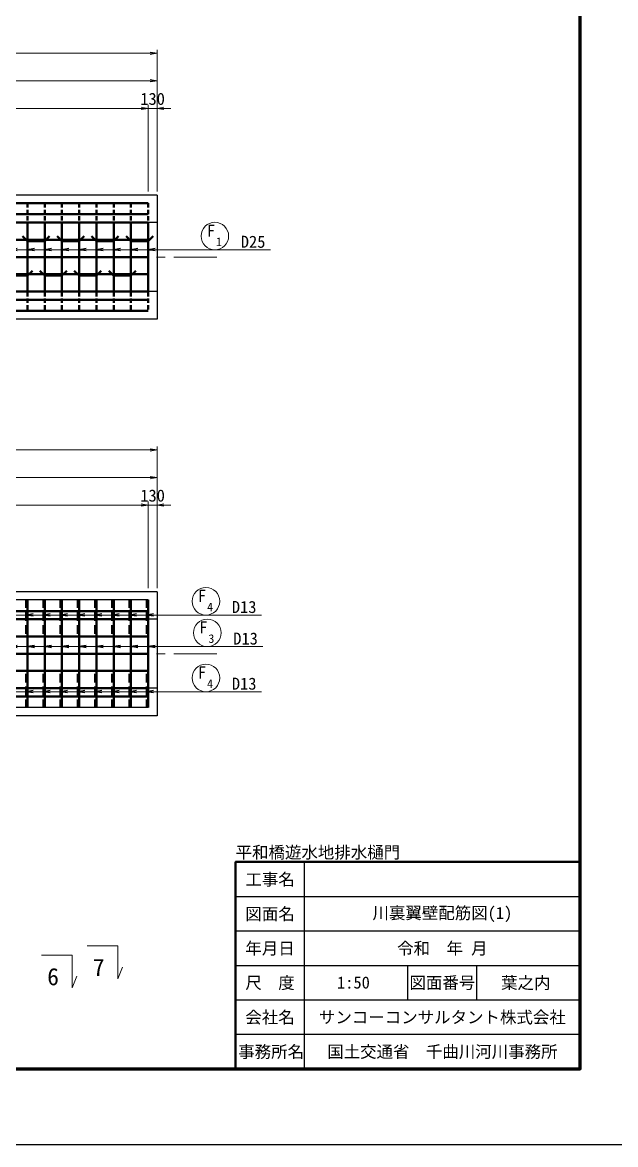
# Model space of a CAD drawing. Header units: millimetres. Extents: x 0 to 126150, y 0 to 29700.
# Drawn here: x 32933 to 41538, y 0 to 16281 of the extents above; entities that cross this region are included whole.
import ezdxf
from ezdxf.enums import TextEntityAlignment as Align

# ---------------------------------------------------------------- set-up
doc = ezdxf.new("R2010")
doc.units = ezdxf.units.MM
doc.header["$LTSCALE"] = 500
doc.linetypes.add('CENTER', pattern=[2, 1.25, -0.25, 0.25, -0.25])
doc.linetypes.add('DASHED2', pattern=[0.375, 0.25, -0.125])
doc.layers.get('Defpoints').update_dxf_attribs({"color": 8})
for name, color, linetype, lineweight in [('D-BMK', 2, 'CENTER', 13), ('D-STR', 3, 'Continuous', 25), ('D-STR-DIM', 7, 'Continuous', 13), ('D-STR-HTXT', 4, 'Continuous', 13), ('D-STR-STR1', 1, 'Continuous', 50), ('D-STR-STR3', 2, 'Continuous', 50), ('D-STR-STR4', 2, 'Continuous', 50), ('D-STR-TXT', 7, 'Continuous', 13), ('D-TTL', 2, 'Continuous', 140), ('D-TTL-FRAM', 2, 'Continuous', 50), ('D-TTL-LINE', 7, 'Continuous', 25), ('D-TTL-TXT', 7, 'Continuous', 25)]:
    doc.layers.add(name, color=color, linetype=linetype, lineweight=lineweight)
doc.styles.add('MS ゴシック', font='')
doc.styles.add('YOKO_GOTHIC', font='')
doc.styles.get('MS ゴシック').set_extended_font_data('MS Gothic')
doc.styles.get('YOKO_GOTHIC').set_extended_font_data('MS Gothic')
doc.dimstyles.new('S50', dxfattribs={"dimscale": 50, "dimtxt": 3.5, "dimasz": 2, "dimexe": 1, "dimexo": 1, "dimgap": 1, "dimtad": 1, "dimdec": 0, "dimzin": 1, "dimdsep": 46, "dimtxsty": 'YOKO_GOTHIC', "dimblk": 'OPEN', "dimcen": 0, "dimclrd": 256, "dimclre": 256, "dimclrt": 256, "dimaunit": 1, "dimadec": 3, "dimazin": 0, "dimtfac": 1, "dimtdec": 0, "dimtix": 1, "dimtmove": 2, "dimatfit": 3, "dimldrblk": 'OPEN', "dimfxl": 1, "dimlwd": -1, "dimlwe": -1, "dimarcsym": 2})

# ---------------------------------------------------------------- blocks, each defined once
blk = doc.blocks.new('_Open')
at = {"color": 0, "linetype": 'ByBlock', "lineweight": -2}
for p, q in [((-1, 0.17), (0, 0)), ((-1, -0.17), (0, 0)), ((0, 0), (-1, 0))]:
    blk.add_line(p, q, dxfattribs=at)
blk = doc.blocks.new('*D77')
at = {"layer": 'D-STR-DIM', "ltscale": 1500, "transparency": 16777216}
for p, q in [((26732, 13827), (26732, 15484)), ((34886, 13827), (34886, 15484)), ((26832, 15434), (34786, 15434))]:
    blk.add_line(p, q, dxfattribs=at)
at = {"layer": 'Defpoints', "color": 0, "ltscale": 1500, "transparency": 16777216}
for p in [(34886, 15434), (26732, 13777), (34886, 13777)]:
    blk.add_point(p, dxfattribs=at)
at = {"layer": 'D-STR-DIM', "ltscale": 1500, "transparency": 16777216, "xscale": 100, "yscale": 100, "zscale": 100, "rotation": 180}
blk.add_blockref('_Open', (26732, 15434), dxfattribs=at)
at = {"layer": 'D-STR-DIM', "ltscale": 1500, "transparency": 16777216, "xscale": 100, "yscale": 100, "zscale": 100}
blk.add_blockref('_Open', (34886, 15434), dxfattribs=at)
at = {"layer": 'D-STR-DIM', "ltscale": 1500, "transparency": 16777216, "insert": (30809, 15571), "char_height": 175, "attachment_point": 5, "style": 'YOKO_GOTHIC'}
blk.add_mtext('8155', dxfattribs=at)
blk = doc.blocks.new('*D78')
at = {"layer": 'D-STR-DIM', "ltscale": 1500, "transparency": 16777216}
for p, q in [((22786, 13827), (22786, 15884)), ((34786, 15834), (22886, 15834)), ((34886, 13827), (34886, 15884))]:
    blk.add_line(p, q, dxfattribs=at)
at = {"layer": 'Defpoints', "color": 0, "ltscale": 1500, "transparency": 16777216}
for p in [(22786, 15834), (22786, 13777), (34886, 13777)]:
    blk.add_point(p, dxfattribs=at)
at = {"layer": 'D-STR-DIM', "ltscale": 1500, "transparency": 16777216, "xscale": 100, "yscale": 100, "zscale": 100, "rotation": 180}
blk.add_blockref('_Open', (22786, 15834), dxfattribs=at)
at = {"layer": 'D-STR-DIM', "ltscale": 1500, "transparency": 16777216, "xscale": 100, "yscale": 100, "zscale": 100}
blk.add_blockref('_Open', (34886, 15834), dxfattribs=at)
at = {"layer": 'D-STR-DIM', "ltscale": 1500, "transparency": 16777216, "insert": (28836, 15971), "char_height": 175, "attachment_point": 5, "style": 'YOKO_GOTHIC'}
blk.add_mtext('12100', dxfattribs=at)
blk = doc.blocks.new('*D79')
at = {"layer": 'D-STR-DIM', "ltscale": 1500, "transparency": 16777216}
for p, q in [((23256, 13827), (23256, 15084)), ((23356, 15034), (34656, 15034)), ((34756, 13827), (34756, 15084))]:
    blk.add_line(p, q, dxfattribs=at)
at = {"layer": 'Defpoints', "color": 0, "ltscale": 1500, "transparency": 16777216}
for p in [(34756, 15034), (23256, 13777), (34756, 13777)]:
    blk.add_point(p, dxfattribs=at)
at = {"layer": 'D-STR-DIM', "ltscale": 1500, "transparency": 16777216, "xscale": 100, "yscale": 100, "zscale": 100, "rotation": 180}
blk.add_blockref('_Open', (23256, 15034), dxfattribs=at)
at = {"layer": 'D-STR-DIM', "ltscale": 1500, "transparency": 16777216, "xscale": 100, "yscale": 100, "zscale": 100}
blk.add_blockref('_Open', (34756, 15034), dxfattribs=at)
at = {"layer": 'D-STR-DIM', "ltscale": 1500, "transparency": 16777216, "insert": (29006, 15181), "char_height": 175, "attachment_point": 5, "style": 'YOKO_GOTHIC'}
blk.add_mtext('46@250=11500', dxfattribs=at)
blk = doc.blocks.new('*D80')
at = {"layer": 'D-STR-DIM', "ltscale": 1500, "transparency": 16777216}
for p, q in [((34656, 15034), (34556, 15034)), ((34756, 13827), (34756, 15084)), ((34756, 15034), (34886, 15034)), ((34886, 13827), (34886, 15084)), ((34986, 15034), (35086, 15034))]:
    blk.add_line(p, q, dxfattribs=at)
at = {"layer": 'Defpoints', "color": 0, "ltscale": 1500, "transparency": 16777216}
for p in [(34886, 15034), (34756, 13777), (34886, 13777)]:
    blk.add_point(p, dxfattribs=at)
at = {"layer": 'D-STR-DIM', "ltscale": 1500, "transparency": 16777216, "xscale": 100, "yscale": 100, "zscale": 100}
blk.add_blockref('_Open', (34756, 15034), dxfattribs=at)
at = {"layer": 'D-STR-DIM', "ltscale": 1500, "transparency": 16777216, "xscale": 100, "yscale": 100, "zscale": 100, "rotation": 180}
blk.add_blockref('_Open', (34886, 15034), dxfattribs=at)
at = {"layer": 'D-STR-DIM', "ltscale": 1500, "transparency": 16777216, "insert": (34821, 15171), "char_height": 175, "attachment_point": 5, "style": 'YOKO_GOTHIC'}
blk.add_mtext('130', dxfattribs=at)
blk = doc.blocks.new('*D97')
at = {"layer": 'D-STR-DIM', "ltscale": 1500, "transparency": 16777216}
for p, q in [((26732, 8071), (26732, 9728)), ((26832, 9678), (34786, 9678)), ((34886, 8071), (34886, 9728))]:
    blk.add_line(p, q, dxfattribs=at)
at = {"layer": 'Defpoints', "color": 0, "ltscale": 1500, "transparency": 16777216}
for p in [(34886, 9678), (26732, 8021), (34886, 8021)]:
    blk.add_point(p, dxfattribs=at)
at = {"layer": 'D-STR-DIM', "ltscale": 1500, "transparency": 16777216, "xscale": 100, "yscale": 100, "zscale": 100, "rotation": 180}
blk.add_blockref('_Open', (26732, 9678), dxfattribs=at)
at = {"layer": 'D-STR-DIM', "ltscale": 1500, "transparency": 16777216, "xscale": 100, "yscale": 100, "zscale": 100}
blk.add_blockref('_Open', (34886, 9678), dxfattribs=at)
at = {"layer": 'D-STR-DIM', "ltscale": 1500, "transparency": 16777216, "insert": (30809, 9815), "char_height": 175, "attachment_point": 5, "style": 'YOKO_GOTHIC'}
blk.add_mtext('8155', dxfattribs=at)
blk = doc.blocks.new('*D98')
at = {"layer": 'D-STR-DIM', "ltscale": 1500, "transparency": 16777216}
for p, q in [((22786, 8071), (22786, 10128)), ((34886, 8071), (34886, 10128)), ((34786, 10078), (22886, 10078))]:
    blk.add_line(p, q, dxfattribs=at)
at = {"layer": 'Defpoints', "color": 0, "ltscale": 1500, "transparency": 16777216}
for p in [(22786, 10078), (22786, 8021), (34886, 8021)]:
    blk.add_point(p, dxfattribs=at)
at = {"layer": 'D-STR-DIM', "ltscale": 1500, "transparency": 16777216, "xscale": 100, "yscale": 100, "zscale": 100, "rotation": 180}
blk.add_blockref('_Open', (22786, 10078), dxfattribs=at)
at = {"layer": 'D-STR-DIM', "ltscale": 1500, "transparency": 16777216, "xscale": 100, "yscale": 100, "zscale": 100}
blk.add_blockref('_Open', (34886, 10078), dxfattribs=at)
at = {"layer": 'D-STR-DIM', "ltscale": 1500, "transparency": 16777216, "insert": (28836, 10215), "char_height": 175, "attachment_point": 5, "style": 'YOKO_GOTHIC'}
blk.add_mtext('12100', dxfattribs=at)
blk = doc.blocks.new('*D99')
at = {"layer": 'D-STR-DIM', "ltscale": 1500, "transparency": 16777216}
for p, q in [((23256, 8071), (23256, 9328)), ((34756, 8071), (34756, 9328)), ((23356, 9278), (34656, 9278))]:
    blk.add_line(p, q, dxfattribs=at)
at = {"layer": 'Defpoints', "color": 0, "ltscale": 1500, "transparency": 16777216}
for p in [(34756, 9278), (23256, 8021), (34756, 8021)]:
    blk.add_point(p, dxfattribs=at)
at = {"layer": 'D-STR-DIM', "ltscale": 1500, "transparency": 16777216, "xscale": 100, "yscale": 100, "zscale": 100, "rotation": 180}
blk.add_blockref('_Open', (23256, 9278), dxfattribs=at)
at = {"layer": 'D-STR-DIM', "ltscale": 1500, "transparency": 16777216, "xscale": 100, "yscale": 100, "zscale": 100}
blk.add_blockref('_Open', (34756, 9278), dxfattribs=at)
at = {"layer": 'D-STR-DIM', "ltscale": 1500, "transparency": 16777216, "insert": (29006, 9425), "char_height": 175, "attachment_point": 5, "style": 'YOKO_GOTHIC'}
blk.add_mtext('46@250=11500', dxfattribs=at)
blk = doc.blocks.new('*D111')
at = {"layer": 'D-STR-DIM', "ltscale": 1500, "transparency": 16777216}
for p, q in [((34756, 8071), (34756, 9328)), ((34886, 8071), (34886, 9328)), ((34656, 9278), (34556, 9278)), ((34756, 9278), (34886, 9278)), ((34986, 9278), (35086, 9278))]:
    blk.add_line(p, q, dxfattribs=at)
at = {"layer": 'Defpoints', "color": 0, "ltscale": 1500, "transparency": 16777216}
for p in [(34886, 9278), (34756, 8021), (34886, 8021)]:
    blk.add_point(p, dxfattribs=at)
at = {"layer": 'D-STR-DIM', "ltscale": 1500, "transparency": 16777216, "xscale": 100, "yscale": 100, "zscale": 100}
blk.add_blockref('_Open', (34756, 9278), dxfattribs=at)
at = {"layer": 'D-STR-DIM', "ltscale": 1500, "transparency": 16777216, "xscale": 100, "yscale": 100, "zscale": 100, "rotation": 180}
blk.add_blockref('_Open', (34886, 9278), dxfattribs=at)
at = {"layer": 'D-STR-DIM', "ltscale": 1500, "transparency": 16777216, "insert": (34821, 9415), "char_height": 175, "attachment_point": 5, "style": 'YOKO_GOTHIC'}
blk.add_mtext('130', dxfattribs=at)

msp = doc.modelspace()

# ---------------------------------------------------------------- linework, layer by layer
at = {"layer": 'D-BMK', "linetype": 'CENTER'}
for p, q in [((35754.2, 12877.2), (22194.2, 12877.2)), ((35754.2, 7121.2), (22194.2, 7121.2))]:
    msp.add_line(p, q, dxfattribs=at)
at = {"layer": 'D-STR'}
for p, q in [((34886.4, 13777.2), (22786.4, 13777.2)), ((34886.4, 13777.2), (34886.4, 11977.2)), ((34886.4, 11977.2), (22786.4, 11977.2)), ((34886.4, 8021.2), (22786.4, 8021.2)), ((34886.4, 8021.2), (34886.4, 6221.2)), ((34886.4, 6221.2), (22786.4, 6221.2))]:
    msp.add_line(p, q, dxfattribs=at)
at = {"layer": 'D-STR', "linetype": 'DASHED2', "ltscale": 1.5}
for p, q in [((34886.4, 13377.2), (23186.4, 13377.2)), ((34886.4, 12377.2), (23186.4, 12377.2)), ((34886.4, 7621.2), (23186.4, 7621.2)), ((34886.4, 6621.2), (23186.4, 6621.2))]:
    msp.add_line(p, q, dxfattribs=at)
at = {"layer": 'D-STR-HTXT'}
for points in [[(33869.6, 2881.5), (34317.6, 2881.5), (34317.6, 2405), (34383.6, 2574.3)], [(33207.7, 2748.1), (33655.7, 2748.1), (33655.7, 2271.7), (33721.7, 2440.9)]]:
    msp.add_lwpolyline(points, dxfattribs=at)
for centre in [(35724.5, 13181.9), (35594.7, 7882.7), (35614.7, 7424.3), (35594.7, 6770.1)]:
    msp.add_circle(centre, 200, dxfattribs=at)
at = {"layer": 'D-STR-STR1'}
for p, q in [((34756.4, 13657.2), (22906.4, 13657.2)), ((34756.4, 13497.2), (22906.4, 13497.2)), ((34756.4, 13377.2), (22906.4, 13377.2)), ((33006.4, 13387.2), (33006.4, 12367.2)), ((33256.4, 13387.2), (33256.4, 12367.2)), ((33506.4, 13387.2), (33506.4, 12367.2)), ((33756.4, 13387.2), (33756.4, 12367.2)), ((34006.4, 13387.2), (34006.4, 12367.2)), ((34256.4, 13387.2), (34256.4, 12367.2)), ((34506.4, 13387.2), (34506.4, 12367.2)), ((34756.4, 13387.2), (34756.4, 12367.2)), ((34756.4, 13127.2), (22906.4, 13127.2)), ((34756.4, 12877.2), (22906.4, 12877.2)), ((34756.4, 12627.2), (22906.4, 12627.2)), ((34756.4, 12377.2), (22906.4, 12377.2)), ((34756.4, 12257.2), (22906.4, 12257.2)), ((34756.4, 12097.2), (22906.4, 12097.2)), ((33006.4, 7901.2), (33006.4, 6341.2)), ((33256.4, 7901.2), (33256.4, 6341.2)), ((33506.4, 7901.2), (33506.4, 6341.2)), ((33756.4, 7901.2), (33756.4, 6341.2)), ((34006.4, 7901.2), (34006.4, 6341.2)), ((34256.4, 7901.2), (34256.4, 6341.2)), ((34506.4, 7901.2), (34506.4, 6341.2)), ((34756.4, 7901.2), (34756.4, 6341.2)), ((34756.4, 7741.2), (22906.4, 7741.2)), ((34756.4, 7621.2), (22906.4, 7621.2)), ((34756.4, 7371.2), (22906.4, 7371.2)), ((34756.4, 7121.2), (22906.4, 7121.2)), ((34756.4, 6871.2), (22906.4, 6871.2)), ((34756.4, 6621.2), (22906.4, 6621.2)), ((34756.4, 6501.2), (22906.4, 6501.2))]:
    msp.add_line(p, q, dxfattribs=at)
at = {"layer": 'D-STR-STR1', "linetype": 'DASHED2', "ltscale": 0.5}
for p, q in [((33006.4, 13657.2), (33006.4, 13387.2)), ((33256.4, 13657.2), (33256.4, 13387.2)), ((33506.4, 13657.2), (33506.4, 13387.2)), ((33756.4, 13657.2), (33756.4, 13387.2)), ((34006.4, 13657.2), (34006.4, 13387.2)), ((34256.4, 13657.2), (34256.4, 13387.2)), ((34506.4, 13657.2), (34506.4, 13387.2)), ((34756.4, 13657.2), (34756.4, 13387.2)), ((33006.4, 12367.2), (33006.4, 12097.2)), ((33256.4, 12367.2), (33256.4, 12097.2)), ((33506.4, 12367.2), (33506.4, 12097.2)), ((33756.4, 12367.2), (33756.4, 12097.2)), ((34006.4, 12367.2), (34006.4, 12097.2)), ((34256.4, 12367.2), (34256.4, 12097.2)), ((34506.4, 12367.2), (34506.4, 12097.2)), ((34756.4, 12367.2), (34756.4, 12097.2))]:
    msp.add_line(p, q, dxfattribs=at)
at = {"layer": 'D-STR-STR3'}
for points in [[(33327, 13177.8), (33256.3, 13107.1), (33006.3, 13107.1), (32935.6, 13177.8)], [(33827, 13177.8), (33756.3, 13107.1), (33506.3, 13107.1), (33435.6, 13177.8)], [(34327, 13177.8), (34256.3, 13107.1), (34006.3, 13107.1), (33935.6, 13177.8)], [(34827, 13177.8), (34756.3, 13107.1), (34506.3, 13107.1), (34435.6, 13177.8)], [(33077, 12677.8), (33006.3, 12607.1), (32756.3, 12607.1), (32685.6, 12677.8)], [(33577, 12677.8), (33506.3, 12607.1), (33256.3, 12607.1), (33185.6, 12677.8)], [(34077, 12677.8), (34006.3, 12607.1), (33756.3, 12607.1), (33685.6, 12677.8)], [(34577, 12677.8), (34506.3, 12607.1), (34256.3, 12607.1), (34185.6, 12677.8)]]:
    msp.add_lwpolyline(points, dxfattribs=at)
at = {"layer": 'D-STR-STR4', "linetype": 'DASHED2'}
for p, q in [((32986.4, 7411.1), (32986.4, 7896.1)), ((33236.4, 7411.1), (33236.4, 7896.1)), ((33486.4, 7411.1), (33486.4, 7896.1)), ((33736.4, 7411.1), (33736.4, 7896.1)), ((33986.4, 7411.1), (33986.4, 7896.1)), ((34236.4, 7411.1), (34236.4, 7896.1)), ((34486.4, 7411.1), (34486.4, 7896.1)), ((34736.4, 7411.1), (34736.4, 7896.1)), ((32986.4, 6831.2), (32986.4, 6346.2)), ((33236.4, 6831.2), (33236.4, 6346.2)), ((33486.4, 6831.2), (33486.4, 6346.2)), ((33736.4, 6831.2), (33736.4, 6346.2)), ((33986.4, 6831.2), (33986.4, 6346.2)), ((34236.4, 6831.2), (34236.4, 6346.2)), ((34486.4, 6831.2), (34486.4, 6346.2)), ((34736.4, 6831.2), (34736.4, 6346.2))]:
    msp.add_line(p, q, dxfattribs=at)
at = {"layer": 'D-TTL'}
msp.add_lwpolyline([(1025, 28600), (1025, 1100), (41025, 1100), (41025, 28600)], close=True, dxfattribs=at)
at = {"layer": 'D-TTL-FRAM'}
msp.add_lwpolyline([(36025, 1100), (36025, 4100), (41025, 4100)], dxfattribs=at)
at = {"layer": 'D-TTL-LINE'}
for p, q in [((37025, 1100), (37025, 4100)), ((36025, 3600), (41025, 3600)), ((36025, 3100), (41025, 3100)), ((36025, 2600), (41025, 2600)), ((38525, 2100), (38525, 2600)), ((39525, 2100), (39525, 2600)), ((36025, 2100), (41025, 2100)), ((36025, 1600), (41025, 1600))]:
    msp.add_line(p, q, dxfattribs=at)
at = {"layer": 'Defpoints'}
for p, q in [((34756.4, 7901.2), (22906.4, 7901.2)), ((34756.4, 6341.2), (22906.4, 6341.2))]:
    msp.add_line(p, q, dxfattribs=at)
at = {"layer": 'Defpoints', "color": 1}
msp.add_lwpolyline([(0, 29700), (0, 0), (42050, 0), (42050, 29700)], close=True, dxfattribs=at)

# ---------------------------------------------------------------- texts
at = {"layer": 'D-STR-TXT', "style": 'YOKO_GOTHIC'}
for s, height, p in [('F', 175, (35668.2, 13173.6)), ('1', 125, (35783.9, 13035.8)), ('F', 175, (35538.4, 7874.4)), ('4', 125, (35654.1, 7736.6)), ('F', 175, (35558.4, 7416)), ('3', 125, (35674.1, 7278.2)), ('F', 175, (35538.4, 6761.8)), ('4', 125, (35654.1, 6624)), ('7', 250, (34039, 2444.8)), ('6', 250, (33377.1, 2311.5))]:
    msp.add_text(s, height=height, dxfattribs=at).set_placement(p, align=Align.CENTER)
for s, p in [('D25', (36101, 13011.9)), ('D13', (35971.2, 7712.7)), ('D13', (35991.2, 7254.3)), ('D13', (35971.2, 6600.1))]:
    msp.add_text(s, height=175, dxfattribs=at).set_placement(p)
at = {"layer": 'D-TTL-TXT', "style": 'MS ゴシック'}
msp.add_text('平和橋遊水地排水樋門', height=175, dxfattribs=at).set_placement((36025, 4100), align=Align.BOTTOM_LEFT)
for s, p in [('工事名', (36525, 3850)), ('図面名', (36525, 3350)), ('川裏翼壁配筋図(1)', (39025, 3350)), ('年月日', (36525, 2850)), ('令和  年 月', (39025, 2850)), ('尺\u3000度', (36525, 2350)), ('図面番号', (39025, 2350)), ('葉之内', (40234.9, 2350)), ('1:50', (37734.9, 2350)), ('会社名', (36525, 1850)), ('サンコーコンサルタント株式会社', (39025, 1850)), ('事務所名', (36541.1, 1350)), ('国土交通省\u3000千曲川河川事務所', (39025, 1350))]:
    msp.add_text(s, height=175, dxfattribs=at).set_placement(p, align=Align.MIDDLE)

# ---------------------------------------------------------------- dimensions: what is measured, and where the dimension line sits
at = {"layer": 'D-STR-DIM', "ltscale": 1500}
for base, p1, p2, picture, middle in [((22786.4, 15833.9), (34886.4, 13777.2), (22786.4, 13777.2), '*D78', (28836.4, 15971.4)), ((34886.4247, 15433.9492), (26731.9018, 13777.192), (34886.4247, 13777.192), '*D77', (30809.1632, 15571.4492)), ((34886.4, 15033.9), (34756.4, 13777.2), (34886.4, 13777.2), '*D80', (34821.4, 15171.4)), ((22786.4, 10077.9), (34886.4, 8021.2), (22786.4, 8021.2), '*D98', (28836.4, 10215.4)), ((34886.4247, 9677.9259), (26731.9018, 8021.1686), (34886.4247, 8021.1686), '*D97', (30809.1632, 9815.4259)), ((34886.4, 9277.9), (34756.4, 8021.2), (34886.4, 8021.2), '*D111', (34821.4, 9415.4))]:
    dim = msp.add_linear_dim(base=base, p1=p1, p2=p2, dimstyle='S50', dxfattribs=at)
    dim.commit()
    dim.dimension.update_dxf_attribs({"geometry": picture, "text_midpoint": middle})
for base, p1, p2, picture, middle in [((34756.4, 15033.9), (23256.4, 13777.2), (34756.4, 13777.2), '*D79', (29006.4, 15180.8)), ((34756.4, 9277.9), (23256.4, 8021.2), (34756.4, 8021.2), '*D99', (29006.4, 9424.8))]:
    dim = msp.add_linear_dim(base=base, p1=p1, p2=p2, text='46@250=<>', dimstyle='S50', dxfattribs=at)
    dim.commit()
    dim.dimension.update_dxf_attribs({"geometry": picture, "text_midpoint": middle})

# ---------------------------------------------------------------- leaders
at = {"layer": 'D-STR-HTXT'}
for points in [[(26756.4, 12981.9), (36531.1, 12981.9)], [(32756.4, 12981.9), (33180.2, 12981.9)], [(33006.4, 12981.9), (33430.2, 12981.9)], [(33256.4, 12981.9), (33680.2, 12981.9)], [(33506.4, 12981.9), (33930.2, 12981.9)], [(33756.4, 12981.9), (34142.1, 12981.9)], [(34006.4, 12981.9), (34430.2, 12981.9)], [(34256.4, 12981.9), (34680.2, 12981.9)], [(34506.4, 12981.9), (34930.2, 12981.9)], [(34756.4, 12981.9), (35228.2, 12981.9)], [(22886.4, 7682.7), (36401.3, 7682.7)], [(32736.4, 7682.7), (33114.4, 7682.7)], [(32986.4, 7682.7), (33364.4, 7682.7)], [(33236.4, 7682.7), (33614.4, 7682.7)], [(33486.4, 7682.7), (33864.4, 7682.7)], [(33736.4, 7682.7), (34114.4, 7682.7)], [(33986.4, 7682.7), (34364.4, 7682.7)], [(34236.4, 7682.7), (34614.4, 7682.7)], [(34486.4, 7682.7), (34864.4, 7682.7)], [(34736.4, 7682.7), (35114.4, 7682.7)], [(22906.4, 7224.3), (36421.3, 7224.3)], [(32756.4, 7224.3), (33134.4, 7224.3)], [(33006.4, 7224.3), (33384.4, 7224.3)], [(33256.4, 7224.3), (33634.4, 7224.3)], [(33506.4, 7224.3), (33884.4, 7224.3)], [(33756.4, 7224.3), (34134.4, 7224.3)], [(34006.4, 7224.3), (34384.4, 7224.3)], [(34256.4, 7224.3), (34634.4, 7224.3)], [(34506.4, 7224.3), (34884.4, 7224.3)], [(34756.4, 7224.3), (35134.4, 7224.3)], [(22886.4, 6570.1), (36401.3, 6570.1)], [(32736.4, 6570.1), (33114.4, 6570.1)], [(32986.4, 6570.1), (33364.4, 6570.1)], [(33236.4, 6570.1), (33614.4, 6570.1)], [(33486.4, 6570.1), (33864.4, 6570.1)], [(33736.4, 6570.1), (34114.4, 6570.1)], [(33986.4, 6570.1), (34364.4, 6570.1)], [(34236.4, 6570.1), (34614.4, 6570.1)], [(34486.4, 6570.1), (34864.4, 6570.1)], [(34736.4, 6570.1), (35114.4, 6570.1)]]:
    msp.add_leader(points, dimstyle='S50', dxfattribs=at)

doc.saveas('drawing.dxf')
